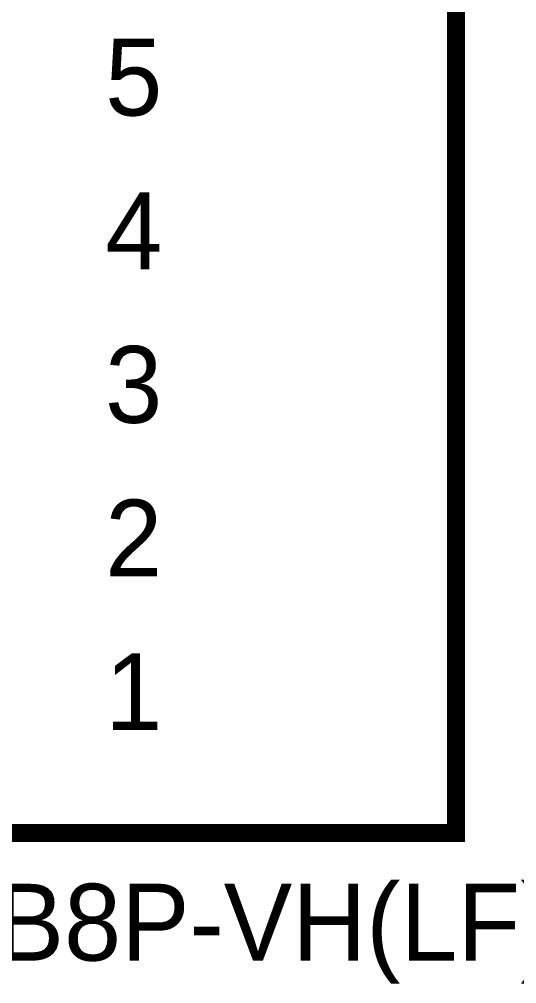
# Model space of a CAD drawing. Header units: inches. Extents: x 0 to 11, y 0 to 8.5.
# Drawn here: x 9.514 to 9.839, y 2.902 to 3.53 of the extents above; entities that cross this region are included whole.
import ezdxf

# ---------------------------------------------------------------- set-up
doc = ezdxf.new("R2010")
doc.units = ezdxf.units.IN
doc.header["$MEASUREMENT"] = 0
doc.layers.add('Sheet', color=255, linetype='Continuous')

msp = doc.modelspace()

# ---------------------------------------------------------------- linework, layer by layer
at = {"layer": 'Sheet'}
for points, const_width in [([(9.49947, 3.89971), (9.79922, 3.89971), (9.79922, 2.99984), (9.49947, 2.99984), (9.49947, 3.89971)], 0.0118), ([(9.49947, 3.89971), (9.49947, 2.99984), (9.79922, 2.99984), (9.79922, 3.89971), (9.49947, 3.89971), (9.49947, 3.89971)], 0.0039)]:
    msp.add_lwpolyline(points, close=True, dxfattribs=dict(at, const_width=const_width))

# ---------------------------------------------------------------- texts
for s, height, p in [('5', 0.05004, (9.5705, 3.4672)), ('4', 0.05004, (9.5705, 3.36712)), ('3', 0.05004, (9.5705, 3.26703)), ('2', 0.05004, (9.5705, 3.16695)), ('1', 0.05004, (9.5705, 3.06686)), ('B8P-VH(LF)(SN)', 0.0500421, (9.49903, 2.91674))]:
    msp.add_text(s, height=height, dxfattribs=at).set_placement(p)

doc.saveas('drawing.dxf')
